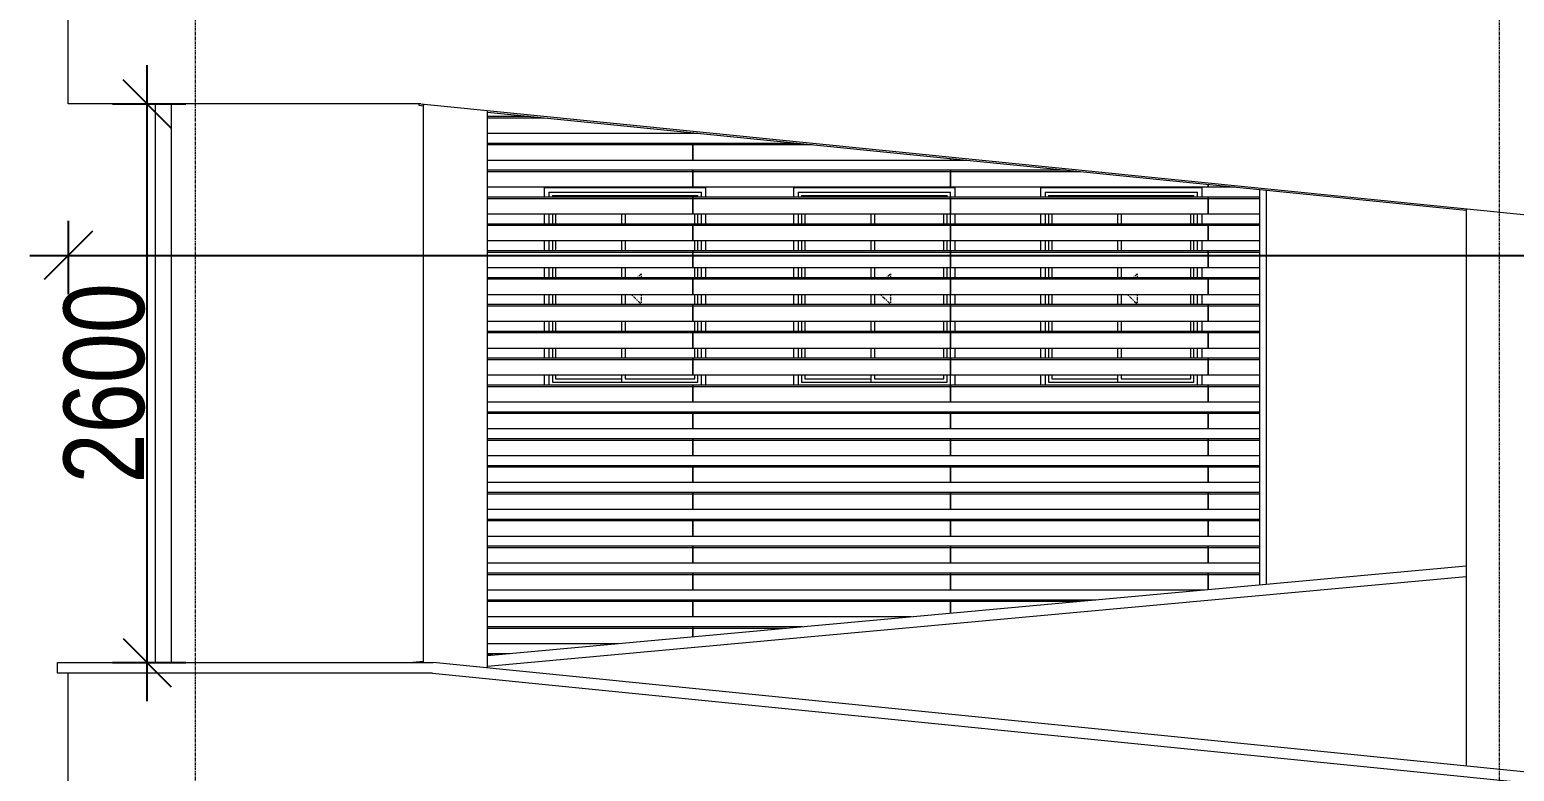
# Model space of a CAD drawing. Header units: millimetres. Extents: x -35190 to 411743, y -233114 to 23872.
# Drawn here: x -4576 to 2341, y -159485 to -156033 of the extents above; entities that cross this region are included whole.
import ezdxf

# ---------------------------------------------------------------- set-up
doc = ezdxf.new("R2010")
doc.units = ezdxf.units.MM
doc.linetypes.add('Centre', pattern=[31.75, 6.35, -4.7625, 15.875, -4.7625])
doc.linetypes.add('Grid Line', pattern=[22.225, 12.7, -3.175, 3.175, -3.175])
for name, color, linetype, lineweight in [('A-ANNO-DIMS', 211, 'Continuous', 9), ('A-GLAZ', 151, 'Continuous', 18), ('A-GLAZ-CURT', 52, 'Continuous', 18), ('A-GLAZ-CWMG', 51, 'Continuous', 18), ('A-WALL', 113, 'Continuous', 18), ('Q-CASE', 31, 'Continuous', 18), ('S-GRID', 1, 'Continuous', 9)]:
    doc.layers.add(name, color=color, linetype=linetype, lineweight=lineweight)
doc.styles.add('Arial_3', font='arial.ttf', dxfattribs={"width": 0.8, "height": 375})
doc.dimstyles.new('main_4_5mm', dxfattribs={"dimscale": 304.8, "dimtxt": 382.597275, "dimasz": 0.738189, "dimexe": 0.590551, "dimexo": 0.0625, "dimgap": 0.024606, "dimtad": 1, "dimdec": 0, "dimzin": 0, "dimdsep": 46, "dimtxsty": 'Arial_3', "dimblk1": 'OBLIQUE', "dimblk2": 'OBLIQUE', "dimsah": 1, "dimcen": 0.09, "dimdle": 0.590551, "dimazin": 0, "dimtfac": 1, "dimtdec": 4, "dimtix": 1, "dimtmove": 0, "dimatfit": 3, "dimfxl": 0.590551, "dimfxlon": 1, "dimtvp": 1, "dimtolj": 1, "dimtzin": 0, "dimarcsym": 2})

# ---------------------------------------------------------------- blocks, each defined once
blk = doc.blocks.new('Sliding - 2L - SL750 X 900-V21-North')
at = {"layer": 'A-GLAZ'}
for p, q in [((-18623.9, 6940), (-19373.9, 6940)), ((-19373.9, 6896.9), (-19373.9, 6940)), ((-19353.9, 6920), (-19353.9, 6896.9)), ((-19353.9, 6920), (-18643.9, 6920)), ((-18643.9, 6896.9), (-18643.9, 6920)), ((-18623.9, 6940), (-18623.9, 6896.9)), ((-19337.9, 6904), (-19337.9, 6896.9)), ((-19337.9, 6904), (-18659.9, 6904)), ((-19013.9, 6896.9), (-19013.9, 6904)), ((-18659.9, 6896.9), (-18659.9, 6904)), ((-19373.9, 6771.9), (-19373.9, 6818.1)), ((-19353.9, 6818.1), (-19353.9, 6771.9)), ((-19337.9, 6818.1), (-19337.9, 6771.9)), ((-19322.8, 6818.1), (-19322.8, 6771.9)), ((-19014, 6771.9), (-19014, 6818.1)), ((-19013.9, 6771.9), (-19013.9, 6818.1)), ((-18998.9, 6818.1), (-18998.9, 6771.9)), ((-18674.9, 6771.9), (-18674.9, 6818.1)), ((-18659.9, 6771.9), (-18659.9, 6818.1)), ((-18643.9, 6771.9), (-18643.9, 6818.1)), ((-18623.9, 6818.1), (-18623.9, 6771.9)), ((-19373.9, 6646.9), (-19373.9, 6693.1)), ((-19353.9, 6693.1), (-19353.9, 6646.9)), ((-19337.9, 6693.1), (-19337.9, 6646.9)), ((-19322.8, 6693.1), (-19322.8, 6646.9)), ((-19014, 6646.9), (-19014, 6693.1)), ((-19013.9, 6646.9), (-19013.9, 6693.1)), ((-18998.9, 6693.1), (-18998.9, 6646.9)), ((-18674.9, 6646.9), (-18674.9, 6693.1)), ((-18659.9, 6646.9), (-18659.9, 6693.1)), ((-18643.9, 6646.9), (-18643.9, 6693.1)), ((-18623.9, 6693.1), (-18623.9, 6646.9)), ((-19373.9, 6521.9), (-19373.9, 6568.1)), ((-19353.9, 6568.1), (-19353.9, 6521.9)), ((-19337.9, 6568.1), (-19337.9, 6521.9)), ((-19322.8, 6568.1), (-19322.8, 6521.9)), ((-19014, 6521.9), (-19014, 6568.1)), ((-19013.9, 6521.9), (-19013.9, 6568.1)), ((-18998.9, 6568.1), (-18998.9, 6521.9)), ((-18674.9, 6521.9), (-18674.9, 6568.1)), ((-18659.9, 6521.9), (-18659.9, 6568.1)), ((-18643.9, 6521.9), (-18643.9, 6568.1)), ((-18623.9, 6568.1), (-18623.9, 6521.9)), ((-19373.9, 6396.9), (-19373.9, 6443.1)), ((-19353.9, 6443.1), (-19353.9, 6396.9)), ((-19337.9, 6443.1), (-19337.9, 6396.9)), ((-19322.8, 6443.1), (-19322.8, 6396.9)), ((-19014, 6396.9), (-19014, 6443.1)), ((-19013.9, 6396.9), (-19013.9, 6443.1)), ((-18998.9, 6443.1), (-18998.9, 6396.9)), ((-18674.9, 6396.9), (-18674.9, 6443.1)), ((-18659.9, 6396.9), (-18659.9, 6443.1)), ((-18643.9, 6396.9), (-18643.9, 6443.1)), ((-18623.9, 6443.1), (-18623.9, 6396.9)), ((-19373.9, 6271.9), (-19373.9, 6318.1)), ((-19353.9, 6318.1), (-19353.9, 6271.9)), ((-19337.9, 6318.1), (-19337.9, 6271.9)), ((-19322.8, 6318.1), (-19322.8, 6271.9)), ((-19014, 6271.9), (-19014, 6318.1)), ((-19013.9, 6271.9), (-19013.9, 6318.1)), ((-18998.9, 6318.1), (-18998.9, 6271.9)), ((-18674.9, 6271.9), (-18674.9, 6318.1)), ((-18659.9, 6271.9), (-18659.9, 6318.1)), ((-18643.9, 6271.9), (-18643.9, 6318.1)), ((-18623.9, 6318.1), (-18623.9, 6271.9)), ((-19373.9, 6146.9), (-19373.9, 6193.1)), ((-19353.9, 6193.1), (-19353.9, 6146.9)), ((-19337.9, 6193.1), (-19337.9, 6146.9)), ((-19322.8, 6193.1), (-19322.8, 6146.9)), ((-19014, 6146.9), (-19014, 6193.1)), ((-19013.9, 6146.9), (-19013.9, 6193.1)), ((-18998.9, 6193.1), (-18998.9, 6146.9)), ((-18674.9, 6146.9), (-18674.9, 6193.1)), ((-18659.9, 6146.9), (-18659.9, 6193.1)), ((-18643.9, 6146.9), (-18643.9, 6193.1)), ((-18623.9, 6193.1), (-18623.9, 6146.9)), ((-19373.9, 6021.9), (-19373.9, 6068.1)), ((-19353.9, 6068.1), (-19353.9, 6021.9)), ((-19337.9, 6068.1), (-19337.9, 6036)), ((-19337.9, 6036), (-18659.9, 6036)), ((-19322.8, 6068.1), (-19322.8, 6051.1)), ((-19322.8, 6051.1), (-19014, 6051.1)), ((-19014, 6051.1), (-19014, 6068.1)), ((-19013.9, 6036), (-19013.9, 6068.1)), ((-18998.9, 6068.1), (-18998.9, 6051)), ((-18998.9, 6051), (-18674.9, 6051)), ((-18674.9, 6051), (-18674.9, 6068.1)), ((-18659.9, 6036), (-18659.9, 6068.1)), ((-18643.9, 6021.9), (-18643.9, 6068.1)), ((-18623.9, 6068.1), (-18623.9, 6021.9))]:
    blk.add_line(p, q, dxfattribs=at)
at = {"layer": 'A-GLAZ', "linetype": 'Centre'}
for p, q in [((-18943.2, 6521.9), (-18924.4, 6540.7)), ((-18924.4, 6540.7), (-18924.4, 6521.9)), ((-18968.2, 6443.1), (-18924.4, 6399.3)), ((-18924.4, 6443.1), (-18924.4, 6399.3))]:
    blk.add_line(p, q, dxfattribs=at)
blk = doc.blocks.new('Casework 1 - Casework 1-478824-North')
at = {"layer": 'Q-CASE'}
blk.add_line((-22348.9, 7330.7), (-22348.9, 4730.7), dxfattribs=at)
blk = doc.blocks.new('Casework 2 - Casework 2-644764-North')
at = {"layer": 'Q-CASE'}
for p, q in [((-22753.9, 7330.7), (-22753.9, 8430.7)), ((-21112.4, 7330.7), (-22753.9, 7330.7)), ((-21119.7, 7322.9), (-21119, 7330.7)), ((-21101.4, 7321.1), (-21119.7, 7322.9)), ((-21112.4, 7330.7), (-1231.4, 5342.6)), ((-16241.4, 6835.1), (-20801.4, 7291.1)), ((-16241.4, 5179.7), (-20801.4, 4762.6)), ((-16241.4, 5129.5), (-20801.4, 4712.3)), ((-22803.9, 4730.7), (-21055, 4730.7)), ((-22803.9, 4680.7), (-22803.9, 4730.7)), ((-21101.4, 4735.1), (-21149.6, 4730.7)), ((-1174, 2742.6), (-21055, 4730.7)), ((-21057.5, 4680.7), (-22803.9, 4680.7)), ((-22753.9, 3580.7), (-22753.9, 4680.7)), ((-21057.5, 4680.7), (-1176.5, 2692.6))]:
    blk.add_line(p, q, dxfattribs=at)
blk = doc.blocks.new('grill panel - grill panel-V105-North')
at = {"layer": 'A-GLAZ-CURT'}
for p, q in [((-20699.3, 4771.9), (-20801.4, 4771.9)), ((-20776.6, 4764.8), (-20801.4, 4764.8))]:
    blk.add_line(p, q, dxfattribs=at)
blk = doc.blocks.new('grill panel - grill panel-V106-North')
at = {"layer": 'A-GLAZ-CURT'}
for p, q in [((-19843.9, 4896.9), (-20801.4, 4896.9)), ((-19843.9, 4889.8), (-20801.4, 4889.8)), ((-19843.9, 4896.9), (-19843.9, 4889.8)), ((-19843.9, 4889.8), (-19843.9, 4850.1)), ((-20194.1, 4818.1), (-20801.4, 4818.1))]:
    blk.add_line(p, q, dxfattribs=at)
blk = doc.blocks.new('grill panel - grill panel-V95-North')
at = {"layer": 'A-GLAZ-CURT'}
for p, q in [((-19843.9, 1146.9), (-20801.4, 1146.9)), ((-19843.9, 1139.8), (-20801.4, 1139.8)), ((-19843.9, 1146.9), (-19843.9, 1139.8)), ((-19843.9, 1139.8), (-19843.9, 1068.1)), ((-19843.9, 1068.1), (-20801.4, 1068.1))]:
    blk.add_line(p, q, dxfattribs=at)
blk = doc.blocks.new('grill panel - grill panel-V107-North')
at = {"layer": 'A-GLAZ-CURT'}
for p, q in [((-20609.4, 7271.9), (-20801.4, 7271.9)), ((-20538.6, 7264.8), (-20801.4, 7264.8)), ((-19843.9, 7193.1), (-20801.4, 7193.1)), ((-19843.9, 7195.3), (-19843.9, 7193.1))]:
    blk.add_line(p, q, dxfattribs=at)
blk = doc.blocks.new('Rectangular Mullion - 30mm Square-V109-North')
at = {"layer": 'A-GLAZ-CWMG'}
blk.add_line((-17203.9, 5105), (-17203.9, 5091.7), dxfattribs=at)
blk = doc.blocks.new('Rectangular Mullion - 30mm Square-695042-North')
at = {"layer": 'A-GLAZ-CWMG'}
for p, q in [((-9103.9, 730), (-9103.9, 646.9)), ((-9103.9, 615.4), (-9103.9, 605))]:
    blk.add_line(p, q, dxfattribs=at)
blk = doc.blocks.new('Rectangular Mullion - 30mm Square-V110-North')
at = {"layer": 'A-GLAZ-CWMG'}
for p, q in [((-17203.9, 6931.3), (-17203.9, 6896.9)), ((-17203.9, 6865.4), (-17203.9, 6855))]:
    blk.add_line(p, q, dxfattribs=at)
blk = doc.blocks.new('grill panel - grill panel-V119-North')
at = {"layer": 'A-GLAZ-CURT'}
for p, q in [((-19843.9, 4889.8), (-19843.9, 4896.9)), ((-19332.9, 4896.9), (-19843.9, 4896.9)), ((-19843.9, 4850.1), (-19843.9, 4889.8)), ((-19410.2, 4889.8), (-19843.9, 4889.8))]:
    blk.add_line(p, q, dxfattribs=at)
blk = doc.blocks.new('grill panel - grill panel-V120-North')
at = {"layer": 'A-GLAZ-CURT'}
for p, q in [((-19843.9, 5014.8), (-19843.9, 5021.9)), ((-18643.9, 5021.9), (-19843.9, 5021.9)), ((-19843.9, 4943.1), (-19843.9, 5014.8)), ((-18643.9, 5014.8), (-19843.9, 5014.8)), ((-18643.9, 5021.9), (-18643.9, 5014.8)), ((-18643.9, 5014.8), (-18643.9, 4959.9)), ((-18827.7, 4943.1), (-19843.9, 4943.1))]:
    blk.add_line(p, q, dxfattribs=at)
blk = doc.blocks.new('grill panel - grill panel-V72-North')
at = {"layer": 'A-GLAZ-CURT'}
for p, q in [((-10543.9, 639.8), (-10543.9, 646.9)), ((-9343.9, 646.9), (-10543.9, 646.9)), ((-10543.9, 568.1), (-10543.9, 639.8)), ((-9343.9, 639.8), (-10543.9, 639.8)), ((-9343.9, 646.9), (-9343.9, 639.8)), ((-9343.9, 639.8), (-9343.9, 568.1)), ((-9343.9, 568.1), (-10543.9, 568.1))]:
    blk.add_line(p, q, dxfattribs=at)
blk = doc.blocks.new('grill panel - grill panel-V121-North')
at = {"layer": 'A-GLAZ-CURT'}
for p, q in [((-19843.9, 7139.8), (-19843.9, 7146.9)), ((-19359.4, 7146.9), (-19843.9, 7146.9)), ((-19843.9, 7068.1), (-19843.9, 7139.8)), ((-19288.6, 7139.8), (-19843.9, 7139.8)), ((-18643.9, 7068.1), (-19843.9, 7068.1)), ((-18643.9, 7075.3), (-18643.9, 7068.1))]:
    blk.add_line(p, q, dxfattribs=at)
blk = doc.blocks.new('grill panel - grill panel-V122-North')
at = {"layer": 'A-GLAZ-CURT'}
for p, q in [((-19843.9, 7193.1), (-19843.9, 7195.3)), ((-19821.5, 7193.1), (-19843.9, 7193.1))]:
    blk.add_line(p, q, dxfattribs=at)
blk = doc.blocks.new('grill panel - grill panel-V132-North')
at = {"layer": 'A-GLAZ-CURT'}
for p, q in [((-18643.9, 5014.8), (-18643.9, 5021.9)), ((-17966.5, 5021.9), (-18643.9, 5021.9)), ((-18643.9, 4959.9), (-18643.9, 5014.8)), ((-18043.8, 5014.8), (-18643.9, 5014.8))]:
    blk.add_line(p, q, dxfattribs=at)
blk = doc.blocks.new('grill panel - grill panel-V133-North')
at = {"layer": 'A-GLAZ-CURT'}
for p, q in [((-18643.9, 5139.8), (-18643.9, 5146.9)), ((-17443.9, 5146.9), (-18643.9, 5146.9)), ((-18643.9, 5068.1), (-18643.9, 5139.8)), ((-17443.9, 5139.8), (-18643.9, 5139.8)), ((-17443.9, 5146.9), (-17443.9, 5139.8)), ((-17443.9, 5139.8), (-17443.9, 5069.7)), ((-17461.3, 5068.1), (-18643.9, 5068.1))]:
    blk.add_line(p, q, dxfattribs=at)
blk = doc.blocks.new('grill panel - grill panel-V134-North')
at = {"layer": 'A-GLAZ-CURT'}
for p, q in [((-18643.9, 7014.8), (-18643.9, 7021.9)), ((-18109.4, 7021.9), (-18643.9, 7021.9)), ((-18643.9, 6943.1), (-18643.9, 7014.8)), ((-18038.6, 7014.8), (-18643.9, 7014.8)), ((-17443.9, 6943.1), (-18643.9, 6943.1)), ((-17443.9, 6955.3), (-17443.9, 6943.1))]:
    blk.add_line(p, q, dxfattribs=at)
blk = doc.blocks.new('grill panel - grill panel-V135-North')
at = {"layer": 'A-GLAZ-CURT'}
for p, q in [((-18643.9, 7068.1), (-18643.9, 7075.3)), ((-18571.5, 7068.1), (-18643.9, 7068.1))]:
    blk.add_line(p, q, dxfattribs=at)
blk = doc.blocks.new('grill panel - grill panel-V141-North')
at = {"layer": 'A-GLAZ-CURT'}
for p, q in [((-17443.9, 5139.8), (-17443.9, 5146.9)), ((-17203.9, 5146.9), (-17443.9, 5146.9)), ((-17443.9, 5069.7), (-17443.9, 5139.8)), ((-17203.9, 5139.8), (-17443.9, 5139.8)), ((-17203.9, 5146.9), (-17203.9, 5139.8)), ((-17203.9, 5139.8), (-17203.9, 5115.4))]:
    blk.add_line(p, q, dxfattribs=at)
blk = doc.blocks.new('grill panel - grill panel-V81-North')
at = {"layer": 'A-GLAZ-CURT'}
for p, q in [((-9343.9, 639.8), (-9343.9, 646.9)), ((-9103.9, 646.9), (-9343.9, 646.9)), ((-9343.9, 568.1), (-9343.9, 639.8)), ((-9103.9, 639.8), (-9343.9, 639.8)), ((-9103.9, 646.9), (-9103.9, 639.8)), ((-9103.9, 639.8), (-9103.9, 615.4)), ((-9103.9, 568.1), (-9343.9, 568.1))]:
    blk.add_line(p, q, dxfattribs=at)
blk = doc.blocks.new('grill panel - grill panel-V142-North')
at = {"layer": 'A-GLAZ-CURT'}
for p, q in [((-17443.9, 6943.1), (-17443.9, 6955.3)), ((-17321.5, 6943.1), (-17443.9, 6943.1))]:
    blk.add_line(p, q, dxfattribs=at)
blk = doc.blocks.new('_Oblique')
at = {"color": 0, "linetype": 'ByBlock', "lineweight": -2}
blk.add_line((-0.5, -0.5), (0.5, 0.5), dxfattribs=at)
blk = doc.blocks.new('*D1931')
at = {"layer": 'A-ANNO-DIMS', "color": 0, "lineweight": -2, "transparency": 16777216}
for p, q in [((-4028.3, -159158.5), (-4028.3, -156198.5)), ((-4189.3, -156378.5), (-3848.3, -156378.5)), ((-4189.3, -158978.5), (-3848.3, -158978.5))]:
    blk.add_line(p, q, dxfattribs=at)
at = {"layer": 'Defpoints', "color": 0, "transparency": 16777216}
for p in [(-4208.3, -156378.5), (-4028.3, -156378.5), (-4208.3, -158978.5)]:
    blk.add_point(p, dxfattribs=at)
at = {"layer": 'A-ANNO-DIMS', "color": 0, "lineweight": -2, "transparency": 16777216, "xscale": 224.9999999999999, "yscale": 224.9999999999999, "zscale": 224.9999999999999}
for p, rotation in [((-4028.3, -156378.5), 90), ((-4028.3, -158978.5), 270)]:
    blk.add_blockref('_Oblique', p, dxfattribs=dict(at, rotation=rotation))
at = {"layer": 'A-ANNO-DIMS', "color": 0, "transparency": 16777216, "insert": (-4227.3, -157678.5), "char_height": 375, "width": 991.692, "attachment_point": 5, "rotation": 90, "style": 'Arial_3'}
blk.add_mtext('\\A1;2600', dxfattribs=at)
blk = doc.blocks.new('*D1824')
at = {"layer": 'A-ANNO-DIMS', "color": 0, "lineweight": -2, "transparency": 16777216}
for p, q in [((-4395.6, -156922.7), (-4395.6, -157263.6)), ((18784.4, -157244.6), (18784.4, -156903.6)), ((-4575.6, -157083.6), (18964.4, -157083.6))]:
    blk.add_line(p, q, dxfattribs=at)
at = {"layer": 'Defpoints', "color": 0, "transparency": 16777216}
for p in [(-4395.6, -156903.6), (18784.4, -157083.6), (18784.4, -157263.6)]:
    blk.add_point(p, dxfattribs=at)
at = {"layer": 'A-ANNO-DIMS', "color": 0, "lineweight": -2, "transparency": 16777216, "xscale": 224.9999999999999, "yscale": 224.9999999999999, "zscale": 224.9999999999999, "rotation": 180}
blk.add_blockref('_Oblique', (-4395.6, -157083.6), dxfattribs=at)
at = {"layer": 'A-ANNO-DIMS', "color": 0, "lineweight": -2, "transparency": 16777216, "xscale": 224.9999999999999, "yscale": 224.9999999999999, "zscale": 224.9999999999999}
blk.add_blockref('_Oblique', (18784.4, -157083.6), dxfattribs=at)
at = {"layer": 'A-ANNO-DIMS', "color": 0, "transparency": 16777216, "insert": (7194.4, -156884.5), "char_height": 375, "width": 1239.615, "attachment_point": 5, "style": 'Arial_3'}
blk.add_mtext('\\A1;23180', dxfattribs=at)

msp = doc.modelspace()

# ---------------------------------------------------------------- linework, layer by layer
at = {"layer": 'A-WALL'}
for p, q in [((-3915.6, -158978.5), (-3915.6, -156378.5)), ((-2743, -156379.6), (-2743, -158978.5)), ((-2443, -159003.9), (-2443, -156409.6)), ((1184.4, -156780.9), (1184.4, -158614.8)), ((2117, -156865.6), (2117, -159459.9))]:
    msp.add_line(p, q, dxfattribs=at)
at = {"layer": 'S-GRID', "linetype": 'Grid Line'}
for p, q in [((-3803.1, -164014), (-3803.1, -145580.7)), ((2271.9, -164014), (2271.9, -145580.7))]:
    msp.add_line(p, q, dxfattribs=at)

# ---------------------------------------------------------------- block references
at = {"layer": 'A-GLAZ', "linetype": 'Centre'}
for p in [(17197.3, -163709.2), (18358.3, -163709.2), (19508.3, -163709.2)]:
    msp.add_blockref('Sliding - 2L - SL750 X 900-V21-North', p, dxfattribs=at)
at = {"layer": 'A-GLAZ-CURT'}
for name, p in [('grill panel - grill panel-V107-North', (18358.3, -163709.2)), ('grill panel - grill panel-V122-North', (18358.3, -163709.2)), ('grill panel - grill panel-V95-North', (18358.3, -157709.2)), ('grill panel - grill panel-V121-North', (18358.3, -163709.2)), ('grill panel - grill panel-V135-North', (18358.3, -163709.2)), ('grill panel - grill panel-V95-North', (18358.3, -157834.2)), ('grill panel - grill panel-V72-North', (9058.3, -157334.2)), ('grill panel - grill panel-V134-North', (18358.3, -163709.2)), ('grill panel - grill panel-V142-North', (18358.3, -163709.2)), ('grill panel - grill panel-V95-North', (18358.3, -157959.2)), ('grill panel - grill panel-V72-North', (9058.3, -157459.2)), ('grill panel - grill panel-V72-North', (10258.3, -157459.2)), ('grill panel - grill panel-V81-North', (10258.3, -157459.2)), ('grill panel - grill panel-V95-North', (18358.3, -158084.2)), ('grill panel - grill panel-V72-North', (9058.3, -157584.2)), ('grill panel - grill panel-V72-North', (10258.3, -157584.2)), ('grill panel - grill panel-V81-North', (10258.3, -157584.2)), ('grill panel - grill panel-V95-North', (18358.3, -158209.2)), ('grill panel - grill panel-V72-North', (9058.3, -157709.2)), ('grill panel - grill panel-V72-North', (10258.3, -157709.2)), ('grill panel - grill panel-V81-North', (10258.3, -157709.2)), ('grill panel - grill panel-V95-North', (18358.3, -158334.2)), ('grill panel - grill panel-V72-North', (9058.3, -157834.2)), ('grill panel - grill panel-V72-North', (10258.3, -157834.2)), ('grill panel - grill panel-V81-North', (10258.3, -157834.2)), ('grill panel - grill panel-V95-North', (18358.3, -158459.2)), ('grill panel - grill panel-V72-North', (9058.3, -157959.2)), ('grill panel - grill panel-V72-North', (10258.3, -157959.2)), ('grill panel - grill panel-V81-North', (10258.3, -157959.2)), ('grill panel - grill panel-V95-North', (18358.3, -158584.2)), ('grill panel - grill panel-V72-North', (9058.3, -158084.2)), ('grill panel - grill panel-V72-North', (10258.3, -158084.2)), ('grill panel - grill panel-V81-North', (10258.3, -158084.2)), ('grill panel - grill panel-V95-North', (18358.3, -158709.2)), ('grill panel - grill panel-V72-North', (9058.3, -158209.2)), ('grill panel - grill panel-V72-North', (10258.3, -158209.2)), ('grill panel - grill panel-V81-North', (10258.3, -158209.2)), ('grill panel - grill panel-V95-North', (18358.3, -158834.2)), ('grill panel - grill panel-V72-North', (9058.3, -158334.2)), ('grill panel - grill panel-V72-North', (10258.3, -158334.2)), ('grill panel - grill panel-V81-North', (10258.3, -158334.2)), ('grill panel - grill panel-V95-North', (18358.3, -158959.2)), ('grill panel - grill panel-V72-North', (9058.3, -158459.2)), ('grill panel - grill panel-V72-North', (10258.3, -158459.2)), ('grill panel - grill panel-V81-North', (10258.3, -158459.2)), ('grill panel - grill panel-V95-North', (18358.3, -159084.2)), ('grill panel - grill panel-V72-North', (9058.3, -158584.2)), ('grill panel - grill panel-V72-North', (10258.3, -158584.2)), ('grill panel - grill panel-V81-North', (10258.3, -158584.2)), ('grill panel - grill panel-V95-North', (18358.3, -159209.2)), ('grill panel - grill panel-V72-North', (9058.3, -158709.2)), ('grill panel - grill panel-V72-North', (10258.3, -158709.2)), ('grill panel - grill panel-V81-North', (10258.3, -158709.2)), ('grill panel - grill panel-V95-North', (18358.3, -159334.2)), ('grill panel - grill panel-V72-North', (9058.3, -158834.2)), ('grill panel - grill panel-V72-North', (10258.3, -158834.2)), ('grill panel - grill panel-V81-North', (10258.3, -158834.2)), ('grill panel - grill panel-V95-North', (18358.3, -159459.2)), ('grill panel - grill panel-V72-North', (9058.3, -158959.2)), ('grill panel - grill panel-V72-North', (10258.3, -158959.2)), ('grill panel - grill panel-V81-North', (10258.3, -158959.2)), ('grill panel - grill panel-V95-North', (18358.3, -159584.2)), ('grill panel - grill panel-V72-North', (9058.3, -159084.2)), ('grill panel - grill panel-V72-North', (10258.3, -159084.2)), ('grill panel - grill panel-V81-North', (10258.3, -159084.2)), ('grill panel - grill panel-V95-North', (18358.3, -159709.2)), ('grill panel - grill panel-V72-North', (9058.3, -159209.2)), ('grill panel - grill panel-V133-North', (18358.3, -163709.2)), ('grill panel - grill panel-V141-North', (18358.3, -163709.2)), ('grill panel - grill panel-V95-North', (18358.3, -159834.2)), ('grill panel - grill panel-V120-North', (18358.3, -163709.2)), ('grill panel - grill panel-V132-North', (18358.3, -163709.2)), ('grill panel - grill panel-V106-North', (18358.3, -163709.2)), ('grill panel - grill panel-V119-North', (18358.3, -163709.2)), ('grill panel - grill panel-V105-North', (18358.3, -163709.2))]:
    msp.add_blockref(name, p, dxfattribs=at)
at = {"layer": 'A-GLAZ-CWMG'}
for name, p in [('Rectangular Mullion - 30mm Square-V110-North', (18358.3, -163709.2)), ('Rectangular Mullion - 30mm Square-695042-North', (10258.3, -157584.2)), ('Rectangular Mullion - 30mm Square-695042-North', (10258.3, -157709.2)), ('Rectangular Mullion - 30mm Square-695042-North', (10258.3, -157834.2)), ('Rectangular Mullion - 30mm Square-695042-North', (10258.3, -157959.2)), ('Rectangular Mullion - 30mm Square-695042-North', (10258.3, -158084.2)), ('Rectangular Mullion - 30mm Square-695042-North', (10258.3, -158209.2)), ('Rectangular Mullion - 30mm Square-695042-North', (10258.3, -158334.2)), ('Rectangular Mullion - 30mm Square-695042-North', (10258.3, -158459.2)), ('Rectangular Mullion - 30mm Square-695042-North', (10258.3, -158584.2)), ('Rectangular Mullion - 30mm Square-695042-North', (10258.3, -158709.2)), ('Rectangular Mullion - 30mm Square-695042-North', (10258.3, -158834.2)), ('Rectangular Mullion - 30mm Square-695042-North', (10258.3, -158959.2)), ('Rectangular Mullion - 30mm Square-695042-North', (10258.3, -159084.2)), ('Rectangular Mullion - 30mm Square-695042-North', (10258.3, -159209.2)), ('Rectangular Mullion - 30mm Square-V109-North', (18358.3, -163709.2))]:
    msp.add_blockref(name, p, dxfattribs=at)
at = {"layer": 'Q-CASE'}
for name in ['Casework 2 - Casework 2-644764-North', 'Casework 1 - Casework 1-478824-North']:
    msp.add_blockref(name, (18358.3, -163709.2), dxfattribs=at)

# ---------------------------------------------------------------- dimensions: what is measured, and where the dimension line sits
at = {"layer": 'A-ANNO-DIMS'}
dim = msp.add_linear_dim(base=(-4028.3, -156378.5), p1=(-4208.3, -158978.5), p2=(-4208.3, -156378.5), angle=90, dimstyle='main_4_5mm', override={"dimpost": '<>', "dimfxl": 2600}, dxfattribs=at)
dim.commit()
dim.dimension.update_dxf_attribs({"geometry": '*D1931', "text_midpoint": (-4227.3, -157678.5)})
dim = msp.add_linear_dim(base=(18784.4, -157083.6), p1=(-4395.6, -156903.6), p2=(18784.4, -157263.6), dimstyle='main_4_5mm', override={"dimpost": '<>', "dimfxl": 23182.795345}, dxfattribs=at)
dim.commit()
dim.dimension.update_dxf_attribs({"geometry": '*D1824', "text_midpoint": (7194.4, -156884.5)})

doc.saveas('drawing.dxf')
